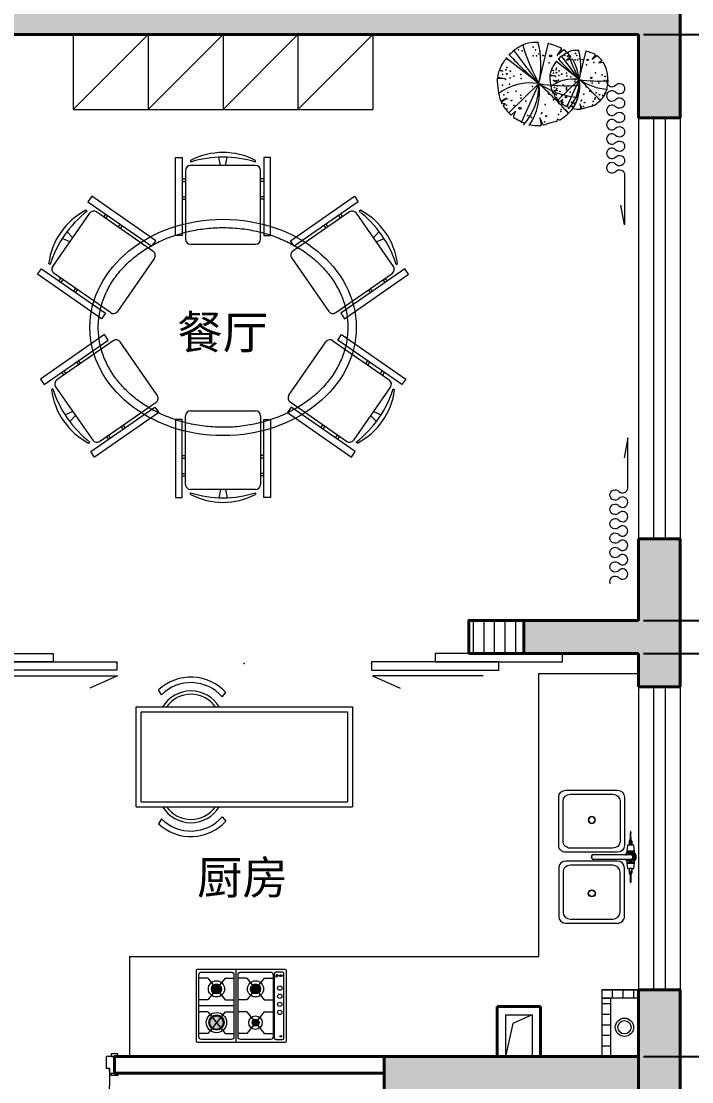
# Model space of a CAD drawing. Header units: millimetres. Extents: x -64529 to 3079702, y -28926 to 77119.
# Drawn here: x -21568 to -17539, y -24142 to -17769 of the extents above; entities that cross this region are included whole.
import ezdxf

# ---------------------------------------------------------------- set-up
doc = ezdxf.new("R2010")
doc.units = ezdxf.units.MM
doc.header["$LTSCALE"] = 10
doc.layers.get('0').update_dxf_attribs({"color": 255})
doc.layers.get('Defpoints').update_dxf_attribs({"color": 255})
for name, color, linetype, lineweight in [('1浅浅', 251, 'Continuous', 20), ('家具线', 52, 'Continuous', 15), ('平面', 45, 'Continuous', 5)]:
    doc.layers.add(name, color=color, linetype=linetype, lineweight=lineweight)
doc.styles.get("Standard").update_dxf_attribs({"font": ''})
doc.styles.add('宋体', font='', dxfattribs={"height": 2.5})
doc.styles.get('Standard').set_extended_font_data('SimSun')
doc.styles.get('宋体').set_extended_font_data('SimSun')
doc.dimstyles.new('副本 外标注', dxfattribs={"dimtxt": 140, "dimasz": 60, "dimexe": 30, "dimexo": 30, "dimgap": 80, "dimtad": 1, "dimtoh": 1, "dimdec": 0, "dimtxsty": 'Standard', "dimblk": 'OBLIQUE', "dimcen": 2.5, "dimdle": 60, "dimclrd": 250, "dimclre": 250, "dimclrt": 44, "dimadec": 0, "dimazin": 0, "dimtfac": 1, "dimtdec": 0, "dimtix": 1, "dimtmove": 0, "dimatfit": 3, "dimldrblk": 'DOTSMALL', "dimfxl": 1, "dimtfill": 1, "dimarcsym": 0})

# ---------------------------------------------------------------- blocks, each defined once
blk = doc.blocks.new('rrewrtewt')
at = {"layer": '平面', "color": 251, "lineweight": 0}
for p, q in [((-1156048.1, 745785.7), (-1156014, 745737.3)), ((-1156014, 745737.3), (-1156041.3, 745788.9)), ((-1155834.5, 745748.4), (-1155838, 745823.6)), ((-1155823.1, 745819.3), (-1155834.5, 745748.4)), ((-1155770.5, 745771), (-1155766.1, 745805.7)), ((-1155755.6, 745802.2), (-1155770.5, 745771)), ((-1156129.5, 745656.2), (-1156166.8, 745694.8)), ((-1155882.2, 745446), (-1156144.8, 745717.9)), ((-1156105.4, 745729.1), (-1156117.8, 745741.6)), ((-1156112.2, 745746), (-1156105.4, 745729.1)), ((-1156061.2, 745749.2), (-1156081, 745767.5)), ((-1156061.2, 745778.9), (-1156061.2, 745749.2)), ((-1155882.2, 745446), (-1155648.3, 745742.9)), ((-1155882.2, 745446), (-1156225.7, 745603.8)), ((-1156184.4, 745673.1), (-1156129.5, 745656.2)), ((-1155882.2, 745446), (-1155579.3, 745672.2)), ((-1155517.6, 745545.6), (-1155523.7, 745565.8)), ((-1155517.6, 745545.6), (-1155517.6, 745545.6)), ((-1156191.5, 745438), (-1156259.7, 745425.8)), ((-1156258, 745405.6), (-1156191.5, 745438)), ((-1155882.2, 745446), (-1155514.7, 745357.7)), ((-1156202.1, 745281.4), (-1156223.6, 745283.8)), ((-1156211.1, 745259.7), (-1156202.1, 745281.4)), ((-1155578.5, 745221), (-1155627.9, 745281)), ((-1155627.9, 745281), (-1155567, 745237.3)), ((-1156078.6, 745156.4), (-1156100.5, 745137.4)), ((-1156093.6, 745132.6), (-1156078.6, 745156.4)), ((-1156058.8, 745130.8), (-1156072.4, 745119.3)), ((-1156060.2, 745112.5), (-1156058.8, 745130.8)), ((-1155638.6, 745157), (-1155670.2, 745197.1)), ((-1155670.2, 745197.1), (-1155659, 745140.9))]:
    blk.add_line(p, q, dxfattribs=at)
for centre, radius in [((-1156033.9, 745691.3), 3.9), ((-1156020.8, 745730.6), 2.76), ((-1155794.8, 745735.1), 4.6), ((-1155770.9, 745702.9), 3.9), ((-1155757.8, 745742.2), 2.76), ((-1156104.6, 745615.7), 9.2), ((-1155628.4, 745408), 3.9), ((-1155615.3, 745447.3), 2.76), ((-1156175.6, 745380.6), 4.6), ((-1155632.3, 745339.7), 9.2), ((-1155860.5, 745291.7), 9.2), ((-1156075.3, 745188.8), 4.6), ((-1155844.2, 745116.2), 4.6)]:
    blk.add_circle(centre, radius, dxfattribs=at)
for centre, radius, start, end in [((-1155882.2, 745446), 378, 116.02716, 118.25792), ((-1155840.9, 745187.4), 633.9, 89.71384, 108.42075), ((-1156345.9, 745523.2), 470.1, 350.54413, 37.95946), ((-1155882.2, 745446), 378, 72.11954, 81.00744), ((-1155932.8, 745396.4), 442.8, 50.60469, 66.41275), ((-1155882.2, 745446), 378, 128.5615, 138.83567), ((-1155882.2, 745446), 378, 121.72693, 127.47678), ((-1152767, 742682), 4164.6, 133.21672, 138.41891), ((-1155932.8, 745396.4), 442.8, 22.50201, 45.63515), ((-1155882.2, 745446), 378, 143.07657, 160.66102), ((-1155882.2, 745446), 378, 167.34057, 183.06105), ((-1155959.1, 745965.9), 525.6, 235.23567, 278.41604), ((-1155896.2, 745976.7), 530.9, 227.78104, 271.51398), ((-1154992.6, 743806.3), 1865.5, 106.85193, 118.48157), ((-1155993.8, 745463.9), 483.2, 358.66897, 9.73409), ((-1156961.2, 745141.3), 751.3, 10.93812, 20.60135), ((-1159194.6, 748481.7), 4493.1, 312.67422, 317.49589), ((-1155283.2, 745041.5), 722.8, 145.97146, 176.28868), ((-1154274.6, 745196.9), 1626.8, 171.19258, 184.12369), ((-1155710.4, 746221), 793.8, 257.49803, 285.04647), ((-1155993.8, 745463.9), 483.2, 332.02933, 347.51674), ((-1155882.2, 745446), 378, 209.52792, 234.71856), ((-1155882.2, 745446), 378, 310.12457, 323.46903), ((-1155882.2, 745446), 378, 235.99754, 239.78923), ((-1155889.1, 745544), 464.1, 248.3732, 299.72978)]:
    blk.add_arc(centre, radius, start, end, dxfattribs=at)
for p in [(-1156076.4, 745737.9), (-1155981.9, 745760.6), (-1155961.6, 745726.2), (-1155894.6, 745772.5), (-1155888.4, 745710), (-1155845.2, 745748.1), (-1155831.2, 745705.6), (-1155799, 745773.3), (-1155737.2, 745736), (-1156080, 745667.3), (-1156013, 745607.6), (-1155985.9, 745609.2), (-1155950.2, 745649.8), (-1155836.4, 745604.3), (-1155815.2, 745672.6), (-1155800.6, 745607.6), (-1155665.6, 745667.7), (-1155586.1, 745595.6), (-1155577.7, 745629.1), (-1156186.4, 745513.1), (-1156172.9, 745519.8), (-1156169.6, 745546.6), (-1156041.2, 745563.7), (-1155907.9, 745503.6), (-1156152.8, 745421.2), (-1156144.5, 745419.9), (-1155882.2, 745446), (-1155882.2, 745446), (-1155632.7, 745467.7), (-1155631.5, 745497.1), (-1155577.8, 745475.9), (-1155552.6, 745496.4), (-1156226, 745393.6), (-1156069.2, 745390), (-1156028.1, 745312.4), (-1155972.9, 745357.9), (-1155693.3, 745352.4), (-1156159.8, 745268.5), (-1156132.3, 745248.4), (-1156116, 745243.5), (-1156052.5, 745229.5), (-1155927.4, 745282.5), (-1155797.1, 745239.7), (-1155664, 745261.4), (-1156125.7, 745201.8), (-1155928.8, 745195.8), (-1155894.6, 745129.2), (-1155821.4, 745156.8)]:
    blk.add_point(p, dxfattribs=at)
blk = doc.blocks.new('_Oblique')
at = {"color": 0, "linetype": 'ByBlock', "lineweight": -2}
blk.add_line((-0.5, -0.5), (0.5, 0.5), dxfattribs=at)
blk = doc.blocks.new('*D726')
at = {"layer": '1浅浅', "color": 250, "lineweight": -2, "transparency": 16777216}
for p, q in [((-15923.8, -25649.2), (-15923.8, -10799.2)), ((-17093.8, -10859.2), (-15893.8, -10859.2)), ((-17828, -25589.2), (-15893.8, -25589.2))]:
    blk.add_line(p, q, dxfattribs=at)
at = {"layer": 'Defpoints', "color": 0, "lineweight": 30, "transparency": 16777216}
for p in [(-17123.8, -10859.2), (-15923.8, -10859.2), (-17858, -25589.2)]:
    blk.add_point(p, dxfattribs=at)
at = {"layer": '1浅浅', "color": 250, "lineweight": -2, "transparency": 16777216, "xscale": 60, "yscale": 60, "zscale": 60}
for p, rotation in [((-15923.8, -10859.2), 90), ((-15923.8, -25589.2), 270)]:
    blk.add_blockref('_Oblique', p, dxfattribs=dict(at, rotation=rotation))
at = {"layer": '1浅浅', "color": 44, "transparency": 16777216, "insert": (-16073.8, -18224.2), "char_height": 140, "attachment_point": 5, "rotation": 90, "bg_fill": 3, "box_fill_scale": 1.1, "bg_fill_color": 256, "bg_fill_true_color": 13158600, "bg_fill_transparency": 12911526}
blk.add_mtext('14730', dxfattribs=at)
blk = doc.blocks.new('_DotSmall')
at = {"color": 0, "linetype": 'ByBlock', "const_width": 0.5}
blk.add_lwpolyline([(-0.0625, 0, 1), (0.0625, 0, 1)], format="xyb", close=True, dxfattribs=at)
blk = doc.blocks.new('*D774')
at = {"layer": '1浅浅', "color": 250, "lineweight": -2, "transparency": 16777216}
for p, q in [((-17828, -17649.2), (-16343.8, -17649.2)), ((-16373.8, -17649.2), (-16373.8, -17589.2)), ((-16373.8, -17649.2), (-16373.8, -17849.2)), ((-17828, -17849.2), (-16343.8, -17849.2)), ((-16373.8, -17849.2), (-16373.8, -17909.2))]:
    blk.add_line(p, q, dxfattribs=at)
at = {"layer": 'Defpoints', "color": 0, "lineweight": 30, "transparency": 16777216}
for p in [(-17858, -17649.2), (-17858, -17849.2), (-16373.8, -17849.2)]:
    blk.add_point(p, dxfattribs=at)
at = {"layer": '1浅浅', "color": 250, "lineweight": -2, "transparency": 16777216, "xscale": 60, "yscale": 60, "zscale": 60}
for p, rotation in [((-16373.8, -17649.2), 270), ((-16373.8, -17849.2), 90)]:
    blk.add_blockref('_Oblique', p, dxfattribs=dict(at, rotation=rotation))
at = {"layer": '1浅浅', "color": 44, "transparency": 16777216, "insert": (-16523.8, -17749.2), "char_height": 140, "attachment_point": 5, "rotation": 90, "bg_fill": 3, "box_fill_scale": 1.1, "bg_fill_color": 256, "bg_fill_true_color": 13158600, "bg_fill_transparency": 2904687}
blk.add_mtext('200', dxfattribs=at)
blk = doc.blocks.new('*D775')
at = {"layer": '1浅浅', "color": 250, "lineweight": -2, "transparency": 16777216}
for p, q in [((-16373.8, -21369.2), (-16373.8, -21309.2)), ((-17828, -21369.2), (-16343.8, -21369.2)), ((-16373.8, -21369.2), (-16373.8, -21569.2)), ((-17828, -21569.2), (-16343.8, -21569.2)), ((-16373.8, -21569.2), (-16373.8, -21629.2))]:
    blk.add_line(p, q, dxfattribs=at)
at = {"layer": 'Defpoints', "color": 0, "lineweight": 30, "transparency": 16777216}
for p in [(-17858, -21369.2), (-17858, -21569.2), (-16373.8, -21569.2)]:
    blk.add_point(p, dxfattribs=at)
at = {"layer": '1浅浅', "color": 250, "lineweight": -2, "transparency": 16777216, "xscale": 60, "yscale": 60, "zscale": 60}
for p, rotation in [((-16373.8, -21369.2), 270), ((-16373.8, -21569.2), 90)]:
    blk.add_blockref('_Oblique', p, dxfattribs=dict(at, rotation=rotation))
at = {"layer": '1浅浅', "color": 44, "transparency": 16777216, "insert": (-16523.8, -21469.2), "char_height": 140, "attachment_point": 5, "rotation": 90, "bg_fill": 3, "box_fill_scale": 1.1, "bg_fill_color": 256, "bg_fill_true_color": 13158600, "bg_fill_transparency": 3955916}
blk.add_mtext('200', dxfattribs=at)
blk = doc.blocks.new('*D776')
at = {"layer": '1浅浅', "color": 250, "lineweight": -2, "transparency": 16777216}
for p, q in [((-16373.8, -23989.2), (-16373.8, -23929.2)), ((-17828, -23989.2), (-16343.8, -23989.2)), ((-16373.8, -23989.2), (-16373.8, -24239.2)), ((-17828, -24239.2), (-16343.8, -24239.2)), ((-16373.8, -24239.2), (-16373.8, -24299.2))]:
    blk.add_line(p, q, dxfattribs=at)
at = {"layer": 'Defpoints', "color": 0, "lineweight": 30, "transparency": 16777216}
for p in [(-17858, -23989.2), (-17858, -24239.2), (-16373.8, -24239.2)]:
    blk.add_point(p, dxfattribs=at)
at = {"layer": '1浅浅', "color": 250, "lineweight": -2, "transparency": 16777216, "xscale": 60, "yscale": 60, "zscale": 60}
for p, rotation in [((-16373.8, -23989.2), 270), ((-16373.8, -24239.2), 90)]:
    blk.add_blockref('_Oblique', p, dxfattribs=dict(at, rotation=rotation))
at = {"layer": '1浅浅', "color": 44, "transparency": 16777216, "insert": (-16523.8, -24114.2), "char_height": 140, "attachment_point": 5, "rotation": 90, "bg_fill": 3, "box_fill_scale": 1.1, "bg_fill_color": 256, "bg_fill_true_color": 13158600, "bg_fill_transparency": 16432832}
blk.add_mtext('250', dxfattribs=at)
blk = doc.blocks.new('20180422.104323')
at = {"layer": '家具线', "color": 251, "lineweight": 20}
for p, q in [((829.2, 1603.9), (829.2, 2072.5)), ((829.2, 2072.5), (869.2, 2072.5)), ((829.2, 1603.9), (829.2, 2072.5)), ((829.2, 2072.5), (869.2, 2072.5)), ((869.2, 2072.5), (869.2, 1603.9)), ((869.2, 2072.5), (869.2, 1603.9)), ((919.2, 2054.3), (919.2, 2044.3)), ((919.2, 2054.3), (919.2, 2044.3)), ((1099.2, 2024.3), (1089.2, 2073.8)), ((1099.2, 2024.3), (1089.2, 2073.8)), ((1129.2, 2024.3), (1139.2, 2073.8)), ((1129.2, 2024.3), (1139.2, 2073.8)), ((1309.2, 2044.3), (1309.2, 2054.3)), ((1309.2, 2044.3), (1309.2, 2054.3)), ((1359.2, 2072.5), (1359.2, 1603.9)), ((1399.2, 2072.5), (1359.2, 2072.5)), ((1359.2, 2072.5), (1359.2, 1603.9)), ((1399.2, 2072.5), (1359.2, 2072.5)), ((1399.2, 1603.9), (1399.2, 2072.5)), ((1399.2, 1603.9), (1399.2, 2072.5)), ((889.2, 1994.3), (889.2, 1581.5)), ((889.2, 1994.3), (889.2, 1581.5)), ((1309.2, 2024.3), (919.2, 2024.3)), ((1339.2, 1581.5), (1339.2, 1994.3)), ((1339.2, 1581.5), (1339.2, 1994.3)), ((869.2, 1943.5), (889.2, 1943.5)), ((869.2, 1943.5), (889.2, 1943.5)), ((869.2, 1928.5), (889.2, 1928.5)), ((869.2, 1928.5), (889.2, 1928.5)), ((1359.2, 1943.5), (1339.2, 1943.5)), ((1359.2, 1943.5), (1339.2, 1943.5)), ((1359.2, 1928.5), (1339.2, 1928.5)), ((1359.2, 1928.5), (1339.2, 1928.5)), ((325.4, 1839.2), (302.6, 1806.4)), ((302.6, 1806.4), (687.3, 1538.9)), ((710.1, 1571.7), (325.4, 1839.2)), ((869.2, 1836.4), (889.2, 1836.4)), ((869.2, 1836.4), (889.2, 1836.4)), ((869.2, 1821.4), (889.2, 1821.4)), ((869.2, 1821.4), (889.2, 1821.4)), ((1359.2, 1836.4), (1339.2, 1836.4)), ((1359.2, 1836.4), (1339.2, 1836.4)), ((1359.2, 1821.4), (1339.2, 1821.4)), ((1359.2, 1821.4), (1339.2, 1821.4)), ((1518.7, 1571.7), (1903.4, 1839.2)), ((1926.3, 1806.4), (1541.5, 1538.9)), ((1903.4, 1839.2), (1926.3, 1806.4)), ((91, 1417.6), (313.6, 1737.8)), ((289, 1754.9), (297.2, 1749.2)), ((355.4, 1745.3), (694.3, 1509.7)), ((408.5, 1732.7), (397.1, 1716.3)), ((420.9, 1724.1), (409.4, 1707.7)), ((1873.4, 1745.3), (1534.5, 1509.7)), ((1808, 1724.1), (1819.4, 1707.7)), ((1820.3, 1732.7), (1831.7, 1716.3)), ((2137.8, 1417.6), (1915.2, 1737.8)), ((1939.8, 1754.9), (1931.6, 1749.2)), ((496.4, 1671.6), (485, 1655.2)), ((508.8, 1663), (497.3, 1646.6)), ((1720.1, 1663), (1731.5, 1646.6)), ((1732.4, 1671.6), (1743.8, 1655.2)), ((210.9, 1590), (175.9, 1626.5)), ((869.2, 1603.9), (829.2, 1603.9)), ((869.2, 1603.9), (829.2, 1603.9)), ((1359.2, 1603.9), (1399.2, 1603.9)), ((1359.2, 1603.9), (1399.2, 1603.9)), ((2018, 1590), (2052.9, 1626.5)), ((193.7, 1565.4), (147.4, 1585.4)), ((687.3, 1538.9), (710.1, 1571.7)), ((919.2, 1551.5), (1309.2, 1551.5)), ((919.2, 1551.5), (1309.2, 1551.5)), ((1541.5, 1538.9), (1518.7, 1571.7)), ((2035.1, 1565.4), (2081.5, 1585.4)), ((701.8, 1467.9), (479.1, 1147.7)), ((1527, 1467.9), (1749.7, 1147.7)), ((0, 1371.2), (22.8, 1404.1)), ((22.8, 1404.1), (407.6, 1136.6)), ((74.6, 1429), (66.3, 1434.7)), ((2206, 1404.1), (1821.2, 1136.6)), ((2154.3, 1429), (2162.5, 1434.7)), ((2228.8, 1371.2), (2206, 1404.1)), ((384.7, 1103.7), (0, 1371.2)), ((437.4, 1140.2), (98.5, 1375.8)), ((128.8, 1330.4), (140.2, 1346.8)), ((141.1, 1321.8), (152.6, 1338.2)), ((1791.4, 1140.2), (2130.3, 1375.8)), ((1844.1, 1103.7), (2228.8, 1371.2)), ((2087.7, 1321.8), (2076.3, 1338.2)), ((2100, 1330.4), (2088.6, 1346.8)), ((216.7, 1269.3), (228.1, 1285.7)), ((229, 1260.7), (240.5, 1277.1)), ((1999.8, 1260.7), (1988.4, 1277.1)), ((2012.1, 1269.3), (2000.7, 1285.7)), ((407.6, 1136.6), (384.7, 1103.7)), ((1821.2, 1136.6), (1844.1, 1103.7)), ((402, 1007.8), (17.2, 740.3)), ((40.1, 707.5), (424.8, 975)), ((454.6, 971.4), (115.7, 735.7)), ((424.8, 975), (402, 1007.8)), ((719, 643.6), (496.4, 963.9)), ((1509.8, 643.6), (1732.5, 963.9)), ((1774.2, 971.4), (2113.1, 735.7)), ((1804, 975), (1826.8, 1007.8)), ((2188.8, 707.5), (1804, 975)), ((1826.8, 1007.8), (2211.6, 740.3)), ((233.9, 842.3), (245.4, 825.9)), ((246.3, 850.9), (257.7, 834.4)), ((1982.6, 850.9), (1971.1, 834.4)), ((1994.9, 842.3), (1983.5, 825.9)), ((146, 781.2), (157.5, 764.8)), ((158.4, 789.7), (169.8, 773.3)), ((2070.5, 789.7), (2059, 773.3)), ((2082.8, 781.2), (2071.4, 764.8)), ((17.2, 740.3), (40.1, 707.5)), ((2211.6, 740.3), (2188.8, 707.5)), ((91.8, 682.6), (83.6, 676.8)), ((108.2, 694), (330.8, 373.8)), ((2120.6, 694), (1898, 373.8)), ((2137, 682.6), (2145.3, 676.8)), ((372.6, 366.3), (711.5, 601.9)), ((1856.2, 366.3), (1517.3, 601.9)), ((210.9, 546.2), (164.6, 526.1)), ((228.1, 521.5), (193.1, 485.1)), ((319.8, 305.2), (704.5, 572.7)), ((727.4, 539.8), (342.6, 272.3)), ((704.5, 572.7), (727.4, 539.8)), ((889.2, 107.7), (889.2, 520.4)), ((889.2, 107.7), (889.2, 520.4)), ((919.2, 550.4), (1309.2, 550.4)), ((919.2, 550.4), (1309.2, 550.4)), ((1339.2, 520.4), (1339.2, 107.7)), ((1339.2, 520.4), (1339.2, 107.7)), ((1524.3, 572.7), (1501.5, 539.8)), ((1501.5, 539.8), (1886.2, 272.3)), ((1909, 305.2), (1524.3, 572.7)), ((2000.7, 521.5), (2035.7, 485.1)), ((2017.9, 546.2), (2064.2, 526.1)), ((513.7, 440), (502.2, 456.4)), ((526, 448.5), (514.6, 465)), ((829.2, 498.1), (829.2, 29.5)), ((869.2, 498.1), (829.2, 498.1)), ((829.2, 498.1), (829.2, 29.5)), ((869.2, 498.1), (829.2, 498.1)), ((869.2, 29.5), (869.2, 498.1)), ((869.2, 29.5), (869.2, 498.1)), ((1359.2, 29.5), (1359.2, 498.1)), ((1359.2, 498.1), (1399.2, 498.1)), ((1359.2, 29.5), (1359.2, 498.1)), ((1359.2, 498.1), (1399.2, 498.1)), ((1399.2, 498.1), (1399.2, 29.5)), ((1399.2, 498.1), (1399.2, 29.5)), ((1702.8, 448.5), (1714.3, 465)), ((1715.2, 440), (1726.6, 456.4)), ((425.8, 378.9), (414.3, 395.3)), ((438.1, 387.4), (426.7, 403.9)), ((1790.7, 387.4), (1802.2, 403.9)), ((1803.1, 378.9), (1814.5, 395.3)), ((306.2, 356.6), (314.4, 362.3)), ((1922.6, 356.6), (1914.4, 362.3)), ((342.6, 272.3), (319.8, 305.2)), ((869.2, 280.6), (889.2, 280.6)), ((869.2, 280.6), (889.2, 280.6)), ((869.2, 265.6), (889.2, 265.6)), ((869.2, 265.6), (889.2, 265.6)), ((1359.2, 280.6), (1339.2, 280.6)), ((1359.2, 280.6), (1339.2, 280.6)), ((1359.2, 265.6), (1339.2, 265.6)), ((1359.2, 265.6), (1339.2, 265.6)), ((1886.2, 272.3), (1909, 305.2)), ((869.2, 173.5), (889.2, 173.5)), ((869.2, 173.5), (889.2, 173.5)), ((869.2, 158.5), (889.2, 158.5)), ((869.2, 158.5), (889.2, 158.5)), ((1359.2, 173.5), (1339.2, 173.5)), ((1359.2, 173.5), (1339.2, 173.5)), ((1359.2, 158.5), (1339.2, 158.5)), ((1359.2, 158.5), (1339.2, 158.5)), ((1309.2, 77.7), (919.2, 77.7)), ((1099.2, 77.7), (1089.2, 28.2)), ((1099.2, 77.7), (1089.2, 28.2)), ((1129.2, 77.7), (1139.2, 28.2)), ((1129.2, 77.7), (1139.2, 28.2)), ((829.2, 29.5), (869.2, 29.5)), ((829.2, 29.5), (869.2, 29.5)), ((919.2, 47.7), (919.2, 57.7)), ((919.2, 47.7), (919.2, 57.7)), ((1309.2, 57.7), (1309.2, 47.7)), ((1309.2, 57.7), (1309.2, 47.7)), ((1399.2, 29.5), (1359.2, 29.5)), ((1399.2, 29.5), (1359.2, 29.5))]:
    blk.add_line(p, q, dxfattribs=at)
for centre, radius, start, end in [((1114.2, 1679.4), 422.6, 62.5206, 117.4794), ((1114.2, 1679.4), 422.6, 62.5206, 117.4794), ((1114.2, 1425.6), 648.7, 72.50768, 107.49232), ((1114.2, 1425.6), 648.7, 72.50768, 107.49232), ((919.2, 1994.3), 30, 90, 180), ((919.2, 1994.3), 30, 90, 180), ((1309.2, 1994.3), 30, 0, 90), ((1309.2, 1994.3), 30, 0, 90), ((485.5, 1380.8), 422.6, 117.71049, 172.66929), ((693.9, 1235.9), 648.7, 127.69757, 162.68222), ((338.2, 1720.7), 30, 55.18989, 145.18989), ((1890.6, 1720.7), 30, 34.81011, 124.81011), ((1534.9, 1235.9), 648.7, 17.31778, 52.30243), ((1743.3, 1380.8), 422.6, 7.33071, 62.28951), ((919.2, 1581.5), 30, 180, 270), ((919.2, 1581.5), 30, 180, 270), ((1309.2, 1581.5), 30, 270, 0), ((1309.2, 1581.5), 30, 270, 0), ((677.1, 1485), 30, 325.18989, 55.18989), ((1551.7, 1485), 30, 124.81011, 214.81011), ((115.6, 1400.5), 30, 145.18989, 235.18989), ((2113.2, 1400.5), 30, 304.81011, 34.81011), ((454.5, 1164.8), 30, 235.18989, 325.18989), ((1774.3, 1164.8), 30, 214.81011, 304.81011), ((471.7, 946.7), 30, 34.81011, 124.81011), ((1757.1, 946.7), 30, 55.18989, 145.18989), ((132.8, 711.1), 30, 124.81011, 214.81011), ((2096, 711.1), 30, 325.18989, 55.18989), ((502.7, 730.8), 422.6, 187.33071, 242.28951), ((711.1, 875.7), 648.7, 197.31778, 232.30243), ((694.4, 626.5), 30, 304.81011, 34.81011), ((1534.5, 626.5), 30, 145.18989, 235.18989), ((1517.7, 875.7), 648.7, 307.69757, 342.68222), ((1726.1, 730.8), 422.6, 297.71049, 352.66929), ((919.2, 520.4), 30, 90, 180), ((919.2, 520.4), 30, 90, 180), ((1309.2, 520.4), 30, 0, 90), ((1309.2, 520.4), 30, 0, 90), ((355.5, 390.9), 30, 214.81011, 304.81011), ((1873.4, 390.9), 30, 235.18989, 325.18989), ((919.2, 107.7), 30, 180, 270), ((919.2, 107.7), 30, 180, 270), ((1309.2, 107.7), 30, 270, 0), ((1309.2, 107.7), 30, 270, 0), ((1114.2, 676.4), 648.7, 252.50768, 287.49232), ((1114.2, 676.4), 648.7, 252.50768, 287.49232), ((1114.2, 422.6), 422.6, 242.5206, 297.4794), ((1114.2, 422.6), 422.6, 242.5206, 297.4794)]:
    blk.add_arc(centre, radius, start, end, dxfattribs=at)
blk.add_ellipse((1114.4, 1051), major_axis=(-800, 0), ratio=0.8125, dxfattribs=at)
blk.add_open_spline([(364.4, 1051), (364.4, 1034.6), (365.2, 1018.3), (369.7, 974.8), (374.8, 947.7), (389.7, 894.4), (399.4, 868), (423.4, 816.5), (437.6, 791.4), (470.3, 742.8), (488.8, 719.3), (529.8, 674.5), (552.3, 653.2), (600.8, 613.2), (626.8, 594.6), (682, 560.2), (711.2, 544.6), (772, 516.6), (803.6, 504.4), (868.8, 483.5), (902.4, 474.9), (970.7, 461.5), (1005.4, 456.7), (1075.4, 451.1), (1110.7, 450.3), (1181, 452.7), (1216, 455.9), (1285.2, 466.1), (1319.3, 473.2), (1385.9, 491.1), (1418.4, 501.9), (1481.2, 527.1), (1511.4, 541.4), (1569, 573.2), (1596.3, 590.7), (1647.7, 628.6), (1671.7, 648.9), (1715.8, 691.8), (1735.9, 714.5), (1772.1, 761.6), (1788, 786.2), (1815.6, 836.6), (1827.1, 862.5), (1845.7, 915.3), (1852.7, 942.1), (1862, 996.1), (1864.4, 1023.4), (1864.4, 1077.9), (1862.1, 1105.2), (1852.8, 1159.3), (1845.9, 1186.1), (1827.4, 1238.8), (1815.9, 1264.8), (1788.4, 1315.2), (1772.5, 1339.8), (1736.4, 1387), (1716.3, 1409.6), (1672.2, 1452.6), (1648.3, 1473), (1597, 1510.8), (1569.6, 1528.4), (1512.1, 1560.2), (1481.9, 1574.6), (1419.2, 1599.8), (1386.7, 1610.6), (1320.1, 1628.6), (1286, 1635.7), (1216.9, 1646), (1181.8, 1649.2), (1111.5, 1651.7), (1076.3, 1650.9), (1006.3, 1645.4), (971.5, 1640.6), (903.2, 1627.3), (869.6, 1618.7), (804.4, 1597.9), (772.7, 1585.7), (711.9, 1557.8), (682.7, 1542.2), (627.5, 1507.9), (601.4, 1489.2), (552.8, 1449.3), (530.3, 1428), (489.3, 1383.2), (470.7, 1359.8), (438, 1311.2), (423.7, 1286.1), (399.7, 1234.6), (389.9, 1208.3), (375, 1154.9), (369.8, 1127.9), (365.3, 1084.1), (364.4, 1067.6), (364.4, 1051)], degree=3, knots=[0, 0, 0, 0, 0.083384, 0.083384, 0.222368, 0.222368, 0.361352, 0.361352, 0.500337, 0.500337, 0.639321, 0.639321, 0.778305, 0.778305, 0.917289, 0.917289, 1.056274, 1.056274, 1.195258, 1.195258, 1.334242, 1.334242, 1.473226, 1.473226, 1.612211, 1.612211, 1.751195, 1.751195, 1.890179, 1.890179, 2.029163, 2.029163, 2.168148, 2.168148, 2.307132, 2.307132, 2.446116, 2.446116, 2.5851, 2.5851, 2.724085, 2.724085, 2.863069, 2.863069, 3.002053, 3.002053, 3.141037, 3.141037, 3.280022, 3.280022, 3.419006, 3.419006, 3.55799, 3.55799, 3.696975, 3.696975, 3.835959, 3.835959, 3.974943, 3.974943, 4.113927, 4.113927, 4.252912, 4.252912, 4.391896, 4.391896, 4.53088, 4.53088, 4.669864, 4.669864, 4.808849, 4.808849, 4.947833, 4.947833, 5.086817, 5.086817, 5.225801, 5.225801, 5.364786, 5.364786, 5.50377, 5.50377, 5.642754, 5.642754, 5.781738, 5.781738, 5.920723, 5.920723, 6.059707, 6.059707, 6.198691, 6.198691, 6.283185, 6.283185, 6.283185, 6.283185], dxfattribs=at)

msp = doc.modelspace()

# ---------------------------------------------------------------- hatches: boundary and pattern name
at = {"layer": '1浅浅'}
h = msp.add_hatch(color=251, dxfattribs=at)
h.dxf.hatch_style = 1
h.paths.add_polyline_path([(-17608, -16579.2), (-17858, -16579.2), (-17858, -17649.2), (-21898, -17649.2), (-21898, -17849.2), (-17858, -17849.2), (-17858, -18349.2), (-17608, -18349.2)])
h = msp.add_hatch(color=251, dxfattribs=at)
h.dxf.hatch_style = 1
h.paths.add_polyline_path([(-17608, -20879.2), (-17858, -20879.2), (-17858, -21369.2), (-18548, -21369.2), (-18548, -21569.2), (-17858, -21569.2), (-17858, -21759.2), (-17858, -21769.2), (-17608, -21769.2), (-17608, -21759.2)])
at = {"layer": '1浅浅', "lineweight": 0}
h = msp.add_hatch(dxfattribs=at)
h.set_pattern_fill('ANSI31', color=251, scale=20, angle=45, style=0)
h.set_pattern_definition([(90, (-238624.166, 52907.204), (-63.5, 0), [])])
h.paths.add_polyline_path([(-18878, -21569.2), (-18548, -21569.2), (-18548, -21369.2), (-18878, -21369.2)])
at = {"layer": '1浅浅'}
h = msp.add_hatch(color=251, dxfattribs=at)
h.dxf.hatch_style = 1
h.paths.add_polyline_path([(-22598, -21569.2), (-22798, -21569.2), (-22798, -24109.2), (-22598, -24109.2)])
h.paths.add_polyline_path([(-19138, -25589.2), (-19138, -25519.2), (-19388, -25519.2), (-19388, -25659.2), (-22598, -25659.2), (-22598, -24109.2), (-23598, -24109.2), (-23598, -24359.2), (-22848, -24359.2), (-22848, -25909.2), (-19138, -25909.2)])
h.paths.add_polyline_path([(-17608, -25589.2), (-17858, -25589.2), (-19138, -25589.2), (-19138, -25839.2), (-17608, -25839.2)])
h.paths.add_polyline_path([(-17608, -23589.2), (-17858, -23589.2), (-17858, -23989.2), (-19388, -23989.2), (-19388, -24139.2), (-19388, -24309.2), (-19138, -24309.2), (-19138, -24239.2), (-17608, -24239.2)])
at = {"layer": '1浅浅', "lineweight": 5}
h = msp.add_hatch(color=251, dxfattribs=at)
edge = h.paths.add_edge_path()
edge.add_arc((-20394.8, -23583.5), 24.3, 0, 360)
h = msp.add_hatch(color=251, dxfattribs=at)
edge = h.paths.add_edge_path()
edge.add_arc((-20159.9, -23583.5), 24.3, 0, 360)
at = {"layer": '1浅浅', "lineweight": 0}
h = msp.add_hatch(dxfattribs=at)
h.set_pattern_fill('ANSI31', color=251, scale=20, angle=135, style=0)
h.set_pattern_definition([(180, (-18077.98, -23989.177), (-7e-15, -63.5), [])])
h.paths.add_polyline_path([(-18078, -23639.2), (-18028, -23639.2), (-18028, -23989.2), (-18078, -23989.2)])
at = {"layer": '1浅浅', "lineweight": 5}
h = msp.add_hatch(color=251, dxfattribs=at)
edge = h.paths.add_edge_path()
edge.add_arc((-20394.8, -23786), 40.5, 0, 360)
h = msp.add_hatch(color=251, dxfattribs=at)
edge = h.paths.add_edge_path()
edge.add_arc((-20159.9, -23786.3), 16.2, 0, 360)

# ---------------------------------------------------------------- linework, layer by layer
at = {"layer": '1浅浅', "color": 251, "lineweight": 40}
for p, q in [((-17608, -16579.2), (-17608, -18349.2)), ((-21898, -17849.2), (-17858, -17849.2)), ((-17858, -17849.2), (-17858, -18349.2)), ((-17858, -18349.2), (-17608, -18349.2)), ((-17858, -20879.2), (-17608, -20879.2)), ((-17858, -20879.2), (-17858, -21369.2)), ((-17608, -20879.2), (-17608, -21759.2)), ((-18548, -21369.2), (-17858, -21369.2)), ((-18548, -21369.2), (-18548, -21569.2)), ((-18548, -21569.2), (-17858, -21569.2)), ((-17858, -21569.2), (-17858, -21759.2)), ((-17858, -21769.2), (-17858, -21759.2)), ((-17858, -21769.2), (-17608, -21769.2)), ((-17608, -21769.2), (-17608, -21759.2)), ((-17858, -23589.2), (-17608, -23589.2)), ((-17858, -24239.2), (-17858, -23589.2)), ((-17608, -24239.2), (-17608, -23589.2)), ((-18708, -23689.2), (-18448, -23689.2)), ((-18708, -23689.2), (-18708, -23989.2)), ((-18448, -23689.2), (-18448, -23989.2)), ((-21008, -23989.2), (-21008, -24089.2)), ((-21008, -23989.2), (-19388, -23989.2)), ((-19388, -23989.2), (-17858, -23989.2)), ((-19388, -23989.2), (-19388, -24309.2)), ((-21008, -24089.2), (-19388, -24089.2))]:
    msp.add_line(p, q, dxfattribs=at)
at = {"layer": '1浅浅', "color": 251, "lineweight": 20}
for p, q in [((-21255, -17849.2), (-21255, -18299.2)), ((-20805, -17849.2), (-20805, -18299.2)), ((-20355, -17849.2), (-20355, -18299.2)), ((-19905, -17849.2), (-19905, -18299.2)), ((-19455, -17849.2), (-19455, -18299.2)), ((-21255, -18299.2), (-19455, -18299.2)), ((-18458, -23389.2), (-18458, -21689.2)), ((-18458, -21689.2), (-17858, -21689.2)), ((-20724.9, -21816.5), (-20742.6, -21787)), ((-20360.3, -21828.4), (-20338, -21803.1)), ((-20878, -22489.2), (-20878, -21889.2)), ((-20878, -21889.2), (-19578, -21889.2)), ((-19578, -21889.2), (-19578, -22489.2)), ((-18338.3, -22721.2), (-18338.3, -22430.7)), ((-18294.4, -22389.2), (-17986.8, -22389.2)), ((-17942.9, -22430.7), (-17942.9, -22721.2)), ((-20878, -22489.2), (-19578, -22489.2)), ((-20360.3, -22550), (-20338, -22575.3)), ((-20724.9, -22561.9), (-20742.6, -22591.3)), ((-18013.2, -22737.8), (-18268, -22737.8)), ((-17897.3, -22720.9), (-17915.5, -22720.9)), ((-18338.3, -22857.2), (-18338.3, -23147.7)), ((-17942.9, -23147.7), (-17942.9, -22857.2)), ((-17897.3, -22860.8), (-17915.5, -22860.8)), ((-17969.2, -23122.8), (-17969.2, -22882.1)), ((-18294.4, -23189.2), (-17986.8, -23189.2)), ((-20916.3, -23389.2), (-18458, -23389.2)), ((-20916.3, -23389.2), (-20916.3, -23989.2)), ((-20516.3, -23472.1), (-20516.3, -23898.1)), ((-19979.3, -23466.4), (-20510.7, -23466.4)), ((-19973.6, -23898.1), (-19973.6, -23472.1)), ((-18658, -23739.2), (-18498, -23739.2)), ((-18658, -23739.2), (-18658, -23989.2)), ((-18498, -23739.2), (-18498, -23989.2)), ((-20510.7, -23903.8), (-19979.3, -23903.8))]:
    msp.add_line(p, q, dxfattribs=at)
at = {"layer": '1浅浅', "color": 251, "lineweight": 5}
for p, q in [((-21255, -18299.2), (-20805, -17849.2)), ((-20805, -18299.2), (-20355, -17849.2)), ((-20355, -18299.2), (-19905, -17849.2)), ((-19905, -18299.2), (-19455, -17849.2)), ((-18268, -22414.1), (-18013.2, -22414.1)), ((-18312, -22696.3), (-18312, -22455.6)), ((-17969.2, -22455.6), (-17969.4, -22700.1)), ((-18013.2, -22840.6), (-18268, -22840.6)), ((-18312, -22882.1), (-18312, -23122.8)), ((-18268, -23164.3), (-18013.2, -23164.3)), ((-20277.4, -23466.4), (-20277.4, -23903.8)), ((-20045.4, -23879.5), (-20045.4, -23490.7)), ((-20040, -23503.7), (-19993.5, -23503.7)), ((-20038, -23513.3), (-20032.2, -23494.4)), ((-19997.9, -23482.6), (-20037.3, -23482.6)), ((-20035, -23513.3), (-20029.2, -23494.4)), ((-20031.2, -23513.3), (-20025.5, -23494.4)), ((-20016.4, -23509.9), (-20011.5, -23498.8)), ((-20013.1, -23509.9), (-20008.2, -23498.8)), ((-20009.2, -23509.9), (-20004.3, -23498.8)), ((-20005, -23509.9), (-20000.1, -23498.8)), ((-20000.4, -23509.9), (-19995.5, -23498.8)), ((-19989.8, -23879.5), (-19989.8, -23490.7)), ((-20447.5, -23519), (-20500.1, -23519)), ((-20342.2, -23519), (-20447.5, -23648.6)), ((-20447.5, -23519), (-20342.2, -23648.6)), ((-20342.2, -23519), (-20289.5, -23519)), ((-20212.6, -23519), (-20265.2, -23519)), ((-20212.6, -23519), (-20107.3, -23648.6)), ((-20107.3, -23519), (-20212.6, -23648.6)), ((-20107.3, -23519), (-20054.6, -23519)), ((-20447.5, -23648.6), (-20500.1, -23648.6)), ((-20289.5, -23685.1), (-20500.1, -23685.1)), ((-20342.2, -23648.6), (-20289.5, -23648.6)), ((-20212.6, -23648.6), (-20265.2, -23648.6)), ((-20107.3, -23648.6), (-20054.6, -23648.6)), ((-20447.5, -23721.5), (-20500.1, -23721.5)), ((-20447.5, -23721.5), (-20342.2, -23851.1)), ((-20342.2, -23721.5), (-20447.5, -23851.1)), ((-20342.2, -23721.5), (-20289.5, -23721.5)), ((-20212.6, -23721.5), (-20265.2, -23721.5)), ((-20107.3, -23721.5), (-20212.6, -23851.1)), ((-20212.6, -23721.5), (-20107.3, -23851.1)), ((-20107.3, -23721.5), (-20054.6, -23721.5)), ((-20447.5, -23851.1), (-20500.1, -23851.1)), ((-20342.2, -23851.1), (-20289.5, -23851.1)), ((-20212.6, -23851.1), (-20265.2, -23851.1)), ((-20107.3, -23851.1), (-20054.6, -23851.1)), ((-20037.3, -23887.6), (-19997.9, -23887.6))]:
    msp.add_line(p, q, dxfattribs=at)
at = {"layer": '1浅浅', "color": 251, "lineweight": 15}
for p, q in [((-17858, -18349.2), (-17858, -20879.2)), ((-17608, -18349.2), (-17608, -20879.2)), ((-17858, -21769.2), (-17858, -23589.2)), ((-17608, -21769.2), (-17608, -23589.2))]:
    msp.add_line(p, q, dxfattribs=at)
at = {"layer": '1浅浅', "color": 251, "lineweight": 0}
for p, q in [((-17768, -18349.2), (-17768, -20879.2)), ((-17698, -18349.2), (-17698, -20879.2)), ((-17768, -21769.2), (-17768, -23589.2)), ((-17698, -21769.2), (-17698, -23589.2))]:
    msp.add_line(p, q, dxfattribs=at)
at = {"layer": '1浅浅', "color": 251, "lineweight": 0, "ltscale": 0.1}
for p, q in [((-20848, -22459.2), (-20848, -21919.2)), ((-20848, -21919.2), (-19608, -21919.2)), ((-19608, -21919.2), (-19608, -22459.2)), ((-20848, -22459.2), (-19608, -22459.2))]:
    msp.add_line(p, q, dxfattribs=at)
at = {"layer": '1浅浅', "color": 251}
msp.add_line((-18028, -23639.2), (-18028, -23989.2), dxfattribs=at)
at = {"layer": '1浅浅', "color": 251, "ltscale": 0.1}
for p, q in [((-18498, -23739.2), (-18614.1, -23791.1)), ((-18614.1, -23791.1), (-18658, -23989.2))]:
    msp.add_line(p, q, dxfattribs=at)
at = {"layer": '1浅浅', "color": 251, "ltscale": 0.5}
for points in [[(-18045.8, -18115.5, 0.892379), (-17996.2, -18153.1, -2.5), (-17996.2, -18196.3, 2.5), (-17996.2, -18239.5, -0.677033), (-17942.2, -18261.1, -0.677033), (-17996.2, -18282.7, 2.5), (-17996.2, -18325.9, -2.5), (-17996.2, -18369.1, 2.5), (-17996.2, -18412.3, -2.5), (-17996.2, -18455.5, 2.5), (-17996.2, -18498.7, -2.5), (-17996.2, -18541.9, 2.5), (-17996.2, -18585.1, -2.5), (-17996.2, -18628.3, 2.5), (-17996.2, -18671.5, -0.677033), (-17942.2, -18693.1), (-17942.2, -18993.4), (-17964, -18873.6)], [(-18026.2, -21150.3, -0.892379), (-17976.5, -21112.7, 2.5), (-17976.5, -21069.5, -2.5), (-17976.5, -21026.3, 0.677033), (-17922.5, -21004.7, 0.677033), (-17976.5, -20983.1, -2.5), (-17976.5, -20939.9, 2.5), (-17976.5, -20896.7, -2.5), (-17976.5, -20853.5, 2.5), (-17976.5, -20810.3, -2.5), (-17976.5, -20767.1, 2.5), (-17976.5, -20723.9, -2.5), (-17976.5, -20680.7, 2.5), (-17976.5, -20637.5, -2.5), (-17976.5, -20594.3, 0.677033), (-17922.5, -20572.7), (-17922.5, -20272.4), (-17944.3, -20392.2)]]:
    msp.add_lwpolyline(points, format="xyb", dxfattribs=at)
at = {"layer": '1浅浅', "color": 251, "lineweight": 40}
msp.add_lwpolyline([(-18878, -21569.2), (-18548, -21569.2), (-18548, -21369.2), (-18878, -21369.2)], close=True, dxfattribs=at)
at = {"layer": '1浅浅', "color": 251, "lineweight": 15}
for points in [[(-21375.5, -21619.2), (-22140.5, -21619.2), (-22140.5, -21569.2), (-21375.5, -21569.2)], [(-19080.5, -21619.2), (-18315.5, -21619.2), (-18315.5, -21569.2), (-19080.5, -21569.2)], [(-20993, -21669.2), (-21758, -21669.2), (-21758, -21619.2), (-20993, -21619.2)], [(-19463, -21669.2), (-18698, -21669.2), (-18698, -21619.2), (-19463, -21619.2)]]:
    msp.add_lwpolyline(points, close=True, dxfattribs=at)
at = {"layer": '1浅浅', "color": 251, "ltscale": 0.5}
for points in [[(-21654.5, -21702), (-20990.1, -21702), (-21155.5, -21776.6)], [(-18792.7, -21702), (-19457.1, -21702), (-19291.7, -21776.6)]]:
    msp.add_lwpolyline(points, dxfattribs=at)
at = {"layer": '1浅浅', "color": 251, "lineweight": 5}
for points in [[(-17907.8, -22638.3), (-17907.8, -22690.9, -0.044747), (-17908.8, -22697.6, -0.005211), (-17911.4, -22709.6, -0.255199), (-17915.4, -22716.1)], [(-17897.3, -22716.1, -0.255199), (-17901.2, -22709.6, -0.005211), (-17903.8, -22697.6, -0.044747), (-17904.8, -22690.9), (-17904.8, -22638.3)], [(-18124.2, -22777.1), (-18125.6, -22777.1, 1.092181), (-18125.6, -22804.6), (-18124.2, -22804.6)], [(-17907.8, -22943.4), (-17907.8, -22890.8, 0.044747), (-17908.8, -22884.1, 0.005211), (-17911.4, -22872.1, 0.255199), (-17915.4, -22865.6)], [(-17897.3, -22865.6, 0.255199), (-17901.2, -22872.1, 0.005211), (-17903.8, -22884.1, 0.044747), (-17904.8, -22890.8), (-17904.8, -22943.4)]]:
    msp.add_lwpolyline(points, format="xyb", dxfattribs=at)
at = {"layer": '1浅浅', "color": 251, "lineweight": 20}
for points in [[(-17986.8, -22762.7), (-18294.4, -22762.7)], [(-17986.8, -22815.7), (-18294.4, -22815.7)]]:
    msp.add_lwpolyline(points, dxfattribs=at)
for points in [[(-17937.7, -22777.1), (-17929.3, -22777.1, -0.001876), (-17929.2, -22776.9), (-17929.2, -22765.4)], [(-17937.7, -22804.6), (-17929.3, -22804.6, 0.001876), (-17929.2, -22804.7), (-17929.2, -22816.3)], [(-17929.3, -22804.6), (-17918.4, -22804.6), (-17906.3, -22804.6, 1), (-17906.3, -22777.1), (-17918.4, -22777.1), (-17929.3, -22777.1)]]:
    msp.add_lwpolyline(points, format="xyb", dxfattribs=at)
at = {"layer": '1浅浅', "color": 251, "lineweight": 5}
for points in [[(-20500.1, -23498.8, -0.414214), (-20483.9, -23482.6), (-20305.7, -23482.6, -0.414214), (-20289.5, -23498.8), (-20289.5, -23871.4, -0.414214), (-20305.7, -23887.6), (-20483.9, -23887.6, -0.414214), (-20500.1, -23871.4)], [(-20265.2, -23498.8, -0.414214), (-20249, -23482.6), (-20070.8, -23482.6, -0.414214), (-20054.6, -23498.8), (-20054.6, -23871.4, -0.414214), (-20070.8, -23887.6), (-20249, -23887.6, -0.414214), (-20265.2, -23871.4)]]:
    msp.add_lwpolyline(points, format="xyb", close=True, dxfattribs=at)
at = {"layer": '1浅浅', "color": 251}
for points in [[(-18078, -23639.2), (-18028, -23639.2), (-18028, -23989.2), (-18078, -23989.2)], [(-21058, -24059.2), (-21038, -24059.2), (-21038, -24089.2), (-21008, -24089.2), (-21008, -23989.2), (-21058, -23989.2)], [(-21028, -23974.2), (-21028, -23989.2), (-20988, -23989.2), (-20988, -23974.2)], [(-21028, -24104.2), (-21028, -24089.2), (-20988, -24089.2), (-20988, -24104.2)]]:
    msp.add_lwpolyline(points, close=True, dxfattribs=at)
at = {"layer": '1浅浅', "color": 251, "lineweight": 5}
for centre, radius in [((-20394.8, -23583.5), 48.6), ((-20394.8, -23583.5), 29.7), ((-20394.8, -23583.5), 24.3), ((-20159.9, -23583.5), 48.6), ((-20159.9, -23583.5), 29.7), ((-20159.9, -23583.5), 24.3), ((-20014.1, -23579.1), 13), ((-20014.1, -23627.7), 13), ((-20014.1, -23676.3), 13), ((-20394.8, -23786), 60.8), ((-20394.8, -23786), 45.4), ((-20394.8, -23786), 40.5), ((-20159.9, -23786.3), 40.5), ((-20159.9, -23786.3), 20.8), ((-20014.1, -23724.9), 13), ((-20159.9, -23786.3), 16.2), ((-20007.9, -23868.9), 4.91)]:
    msp.add_circle(centre, radius, dxfattribs=at)
at = {"layer": '1浅浅', "color": 251}
msp.add_circle((-17943, -23814.2), 40, dxfattribs=at)
at = {"layer": '1浅浅', "color": 251, "lineweight": 20}
for centre, radius, start, end in [((-20548.1, -21993.6), 283.7, 42.19225, 133.27005), ((-20548.1, -21993.6), 250.2, 41.32462, 134.93708), ((-20548.1, -21993.6), 200, 31.46675, 148.53325), ((-20548.1, -22384.8), 200, 211.46675, 328.53325), ((-20548.1, -22384.8), 250.2, 225.06292, 318.67538), ((-20548.1, -22384.8), 283.7, 226.72995, 317.80775), ((-20510.7, -23472.1), 5.67, 90, 180), ((-19979.3, -23472.1), 5.67, 0, 90), ((-20510.7, -23898.1), 5.67, 180, 270), ((-19979.3, -23898.1), 5.67, 270, 0)]:
    msp.add_arc(centre, radius, start, end, dxfattribs=at)
at = {"layer": '1浅浅', "color": 251, "lineweight": 0, "ltscale": 0.1}
for centre, start, end in [((-20548.1, -21993.6), 35.45083, 144.54917), ((-20548.1, -22384.8), 215.45083, 324.54917)]:
    msp.add_arc(centre, 180, start, end, dxfattribs=at)
at = {"layer": '1浅浅', "color": 251, "lineweight": 5}
for centre, start, end in [((-20037.3, -23490.7), 90, 180), ((-19997.9, -23490.7), 0, 90), ((-20037.3, -23879.5), 180, 270), ((-19997.9, -23879.5), 270, 0)]:
    msp.add_arc(centre, 8.1, start, end, dxfattribs=at)
at = {"layer": '1浅浅', "color": 251, "lineweight": 9}
msp.add_arc((-21838, -24126.3), 802.8, 270, 4.7985, dxfattribs=at)
at = {"layer": '1浅浅', "color": 251, "lineweight": 20, "extrusion": (0, 0, -1)}
for centre, major_axis, start_param, end_param in [((-18294.4, -22430.7), (-43.9, 0), 0, 1.570796), ((-17986.8, -22430.7), (43.9, 0), -1.570796, 0), ((-18294.4, -22721.2), (43.9, 0), 1.570796, 3.141593), ((-17986.8, -22721.2), (43.9, 0), 0, 1.570796)]:
    msp.add_ellipse(centre, major_axis=major_axis, ratio=0.944444, start_param=start_param, end_param=end_param, dxfattribs=at)
at = {"layer": '1浅浅', "color": 251, "lineweight": 5, "extrusion": (0, 0, -1)}
for centre, major_axis, start_param, end_param in [((-18268, -22455.6), (-43.9, 0), 0, 1.570796), ((-18013.2, -22455.6), (-43.9, 0), 1.570796, 3.141593), ((-18139.6, -22568.5), (19.8, 0), 3.141593, 9.424778), ((-18268, -22696.3), (43.9, 0), 1.570796, 3.141593), ((-18013.2, -22696.3), (43.9, 0), 0.092775, 1.570796)]:
    msp.add_ellipse(centre, major_axis=major_axis, ratio=0.944444, start_param=start_param, end_param=end_param, dxfattribs=at)
msp.add_ellipse((-18139.6, -22568.5), major_axis=(-22, 0), ratio=0.944444, dxfattribs=at)
at = {"layer": '1浅浅', "color": 251, "lineweight": 20}
for centre, major_axis, start_param, end_param in [((-18294.4, -22857.2), (-43.9, 0), -1.570796, 0), ((-17986.8, -22857.2), (-43.9, 0), 3.141593, 4.712389), ((-18013.2, -23122.8), (43.9, 0), 4.712389, 6.283185), ((-18294.4, -23147.7), (43.9, 0), 3.141593, 4.712389), ((-17986.8, -23147.7), (-43.9, 0), 1.570796, 3.141593)]:
    msp.add_ellipse(centre, major_axis=major_axis, ratio=0.944444, start_param=start_param, end_param=end_param, dxfattribs=at)
at = {"layer": '1浅浅', "color": 251, "lineweight": 5}
for centre, major_axis, start_param, end_param in [((-18268, -22882.1), (43.9, 0), 1.570796, 3.141593), ((-18013.2, -22882.1), (-43.9, 0), 3.141593, 4.712389), ((-18139.6, -23009.8), (22, 0), 3.141593, 9.424778), ((-18268, -23122.8), (43.9, 0), 3.141593, 4.712389)]:
    msp.add_ellipse(centre, major_axis=major_axis, ratio=0.944444, start_param=start_param, end_param=end_param, dxfattribs=at)
msp.add_ellipse((-18139.6, -23009.8), major_axis=(-19.8, 0), ratio=0.944444, dxfattribs=at)
at = {"layer": '1浅浅', "color": 251, "lineweight": 0}
for p in [(-18648, -21569.2), (-20993, -21627.4), (-20228, -21627.4), (-19463, -21627.4)]:
    msp.add_point(p, dxfattribs=at)

# ---------------------------------------------------------------- block references
at = {"layer": '1浅浅', "color": 251, "lineweight": 40, "xscale": 0.666399999987334, "yscale": 0.666399999987334, "zscale": 0.666399999987334, "rotation": 90}
msp.add_blockref('rrewrtewt', (478307.6, 752135.7), dxfattribs=at)
at = {"layer": '1浅浅', "color": 251, "ltscale": 50, "xscale": 0.4723110003396869, "yscale": 0.4723110003396869, "zscale": 0.4723110003396869, "rotation": 90}
msp.add_blockref('rrewrtewt', (333867.9, 527816.1), dxfattribs=at)
at = {"layer": '1浅浅', "color": 251}
msp.add_blockref('20180422.104323', (-21469.4, -20660.2), dxfattribs=at)

# ---------------------------------------------------------------- texts
at = {"layer": '1浅浅', "color": 251, "lineweight": 5, "style": '宋体'}
for s, p in [('餐厅', (-20630, -19738.5)), ('厨房', (-20511.3, -23014.3))]:
    msp.add_text(s, height=200, dxfattribs=at).set_placement(p)

# ---------------------------------------------------------------- next in the draw order: dimensions: what is measured, and where the dimension line sits
at = {"layer": '1浅浅', "color": 251}
dim = msp.add_linear_dim(base=(-15923.8, -10859.2), p1=(-17858, -25589.2), p2=(-17123.8, -10859.2), angle=270, dimstyle='副本 外标注', dxfattribs=at)
dim.commit()
dim.dimension.update_dxf_attribs({"geometry": '*D726', "text_midpoint": (-16073.8, -18224.2)})

# ---------------------------------------------------------------- next in the draw order: hatches: boundary and pattern name
at = {"layer": '1浅浅', "lineweight": 0}
h = msp.add_hatch(dxfattribs=at)
h.set_pattern_fill('ANSI31', color=251, scale=20, angle=45, style=0)
h.set_pattern_definition([(90, (-18077.98, -23639.177), (-63.5, 0), [])])
h.paths.add_polyline_path([(-18078, -23589.2), (-17858, -23589.2), (-17858, -23639.2), (-18078, -23639.2)])

# ---------------------------------------------------------------- next in the draw order: linework, layer by layer
at = {"layer": '1浅浅', "color": 251, "lineweight": 20}
for p, q in [((-17929.2, -22757.5), (-17883.4, -22757.5)), ((-17929.2, -22757.5), (-17883.4, -22757.5)), ((-17927.7, -22754.5), (-17884.9, -22754.5)), ((-17927.7, -22754.5), (-17884.9, -22754.5)), ((-17929.2, -22824.1), (-17883.4, -22824.1)), ((-17927.7, -22827.2), (-17884.9, -22827.2))]:
    msp.add_line(p, q, dxfattribs=at)
at = {"layer": '1浅浅', "color": 251}
for p, q in [((-17858, -23589.2), (-18078, -23589.2)), ((-17858, -23639.2), (-18078, -23639.2))]:
    msp.add_line(p, q, dxfattribs=at)
at = {"layer": '1浅浅', "color": 251, "lineweight": 20}
msp.add_lwpolyline([(-17937.7, -22777.1), (-18124.2, -22777.1, 0.164418), (-18130.1, -22775.6, 0.849314), (-18130.1, -22806.1, 0.164418), (-18124.2, -22804.6), (-17937.7, -22804.6, 0.107035), (-17929.2, -22816.3), (-17929.2, -22824.1), (-17927.7, -22827.2), (-17929, -22827.2), (-17925.4, -22859.4, 0.392238), (-17923.9, -22860.8), (-17915.5, -22860.8), (-17915.5, -22884.7, -0.095415), (-17908.4, -22909.7, -0.01788), (-17908.8, -22928.5, 0.110831), (-17907.8, -22943.4, 0.841313), (-17904.8, -22943.4, 0.110831), (-17903.9, -22928.5, -0.01788), (-17904.2, -22909.7, -0.091516), (-17897.3, -22884.7), (-17897.3, -22860.8), (-17887.4, -22860.8, 0.392238), (-17885.9, -22859.4), (-17883.7, -22827.2), (-17884.9, -22827.2), (-17883.4, -22824.1), (-17883.4, -22816.3, 0.44599), (-17883.4, -22765.4), (-17883.4, -22757.5), (-17884.9, -22754.5), (-17883.7, -22754.5), (-17885.9, -22722.3, 0.392238), (-17887.4, -22720.9), (-17897.3, -22720.9), (-17897.3, -22697, -0.091516), (-17904.2, -22672, -0.01788), (-17903.9, -22653.1, 0.110831), (-17904.8, -22638.3, 0.841313), (-17907.8, -22638.3, 0.110831), (-17908.8, -22653.1, -0.01788), (-17908.4, -22672, -0.095415), (-17915.5, -22697), (-17915.5, -22720.9), (-17923.9, -22720.9, 0.392238), (-17925.4, -22722.3), (-17929, -22754.5), (-17927.7, -22754.5), (-17929.2, -22757.5), (-17929.2, -22765.4, 0.107035)], format="xyb", close=True, dxfattribs=at)
at = {"layer": '1浅浅', "color": 251, "lineweight": 5}
msp.add_lwpolyline([(-17883.4, -22765.4), (-17883.4, -22776.9, -0.279954), (-17883.4, -22804.7), (-17883.4, -22816.3)], format="xyb", dxfattribs=at)
at = {"layer": '1浅浅', "color": 251}
msp.add_lwpolyline([(-18078, -23589.2), (-17858, -23589.2), (-17858, -23639.2), (-18078, -23639.2)], close=True, dxfattribs=at)
msp.add_circle((-17943, -23814.2), 55, dxfattribs=at)
at = {"layer": '1浅浅', "color": 251, "lineweight": 5}
for radius, start, end in [(26.8, 31.27959, 148.72041), (26.8, 211.27959, 328.72041), (21.4, 220.0052, 139.9948), (18.3, 228.59038, 131.40962)]:
    msp.add_arc((-17906.3, -22790.8), radius, start, end, dxfattribs=at)

# ---------------------------------------------------------------- next in the draw order: dimensions: what is measured, and where the dimension line sits
at = {"layer": '1浅浅', "color": 251}
for base, p1, p2, picture, middle in [((-16373.8, -17849.2), (-17858, -17649.2), (-17858, -17849.2), '*D774', (-16523.8, -17749.2)), ((-16373.8, -21569.2), (-17858, -21369.2), (-17858, -21569.2), '*D775', (-16523.8, -21469.2)), ((-16373.8, -24239.2), (-17858, -23989.2), (-17858, -24239.2), '*D776', (-16523.8, -24114.2))]:
    dim = msp.add_linear_dim(base=base, p1=p1, p2=p2, angle=90, dimstyle='副本 外标注', dxfattribs=at)
    dim.commit()
    dim.dimension.update_dxf_attribs({"geometry": picture, "text_midpoint": middle})

doc.saveas('drawing.dxf')
